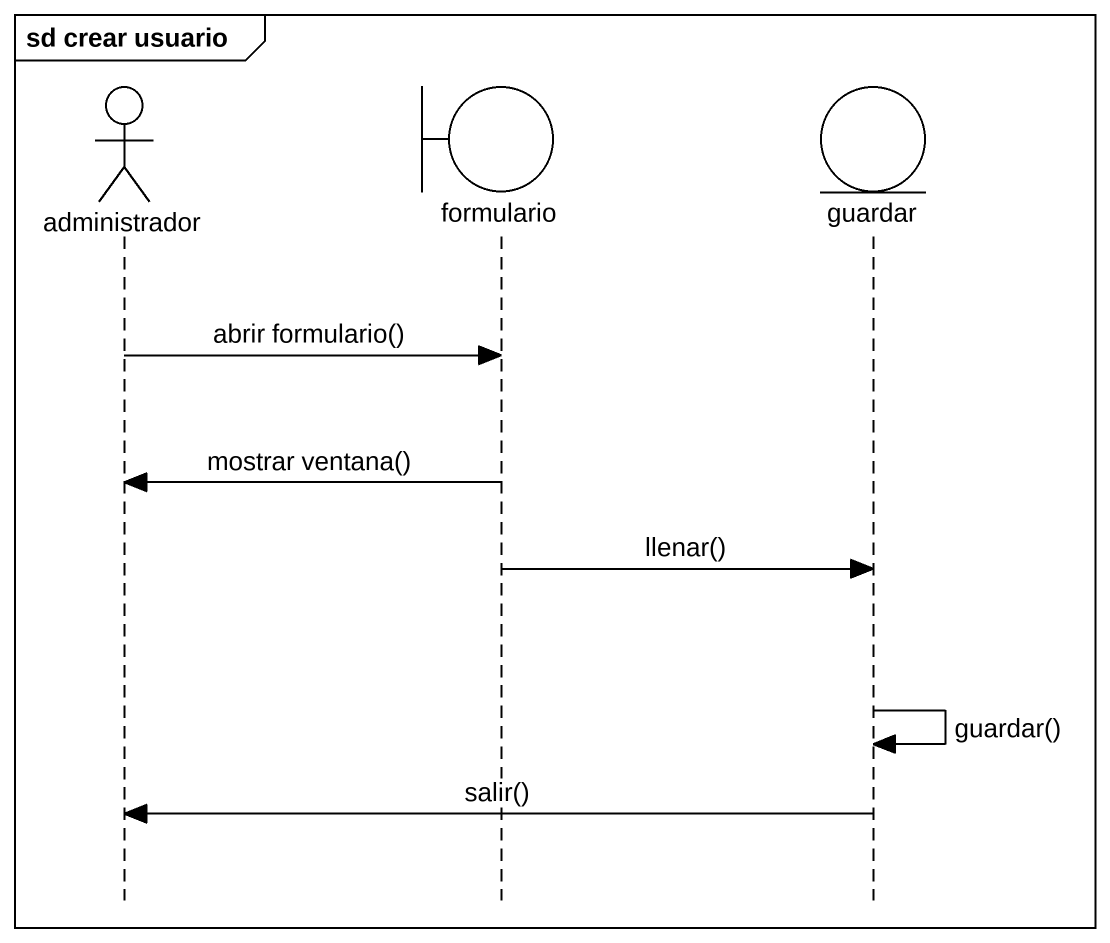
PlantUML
@startuml
mainframe sd crear usuario
hide footbox
actor administrador
boundary formulario
entity guardar

administrador -> formulario : abrir formulario()
formulario -> administrador : mostrar ventana()
formulario -> guardar : llenar()
guardar -> guardar : guardar()
guardar -> administrador : salir()
@enduml
